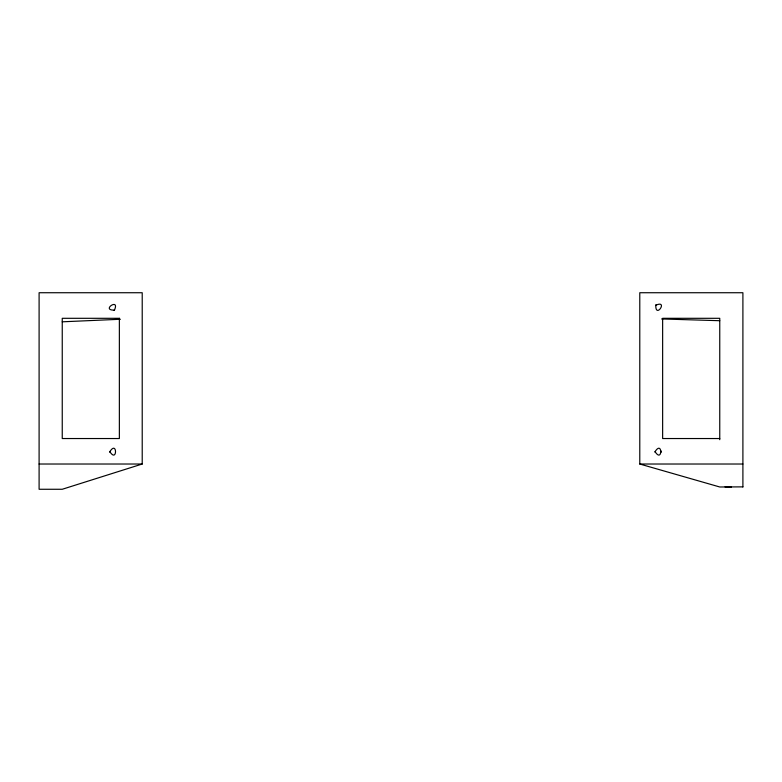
<?xml version="1.0" encoding="UTF-8"?>
<svg xmlns="http://www.w3.org/2000/svg" width="782" height="782" viewBox="0 0 782 782"><rect width="100%" height="100%" fill="white"/><g stroke="black" fill="none" stroke-linecap="round" stroke-linejoin="round"><path stroke-width="1.17" d="M109.851 451.654C117.388 439.767 117.388 463.54 109.851 451.654L109.91 452.26M655.072 451.654C662.608 439.767 662.608 463.54 655.072 451.654L655.13 452.26M661.181 452.26L661.181 451.058M655.785 305.234C655.453 319.3 668.659 299.535 655.785 305.234L656.176 304.765M114.455 310.112C120.154 297.248 100.389 310.454 114.455 310.112L113.918 310.405M142.216 464.019L62.247 489.268L39.1 489.268L39.1 292.732L142.216 292.732L142.216 464.019L39.1 464.019M62.247 321.813L120.408 319.261M719.753 438.536L662.637 438.536L662.637 318.303L719.753 318.303L719.753 439.689M742.9 486.981L742.9 292.732L639.784 292.732L639.784 464.019L742.9 464.019M639.784 464.019L719.753 486.981L742.9 486.873M661.592 318.958L719.753 320.708M725.227 486.922L731.336 486.932L725.227 486.922M119.363 318.303L62.247 318.303L62.247 438.536L119.363 438.536L119.363 318.303"/></g></svg>
